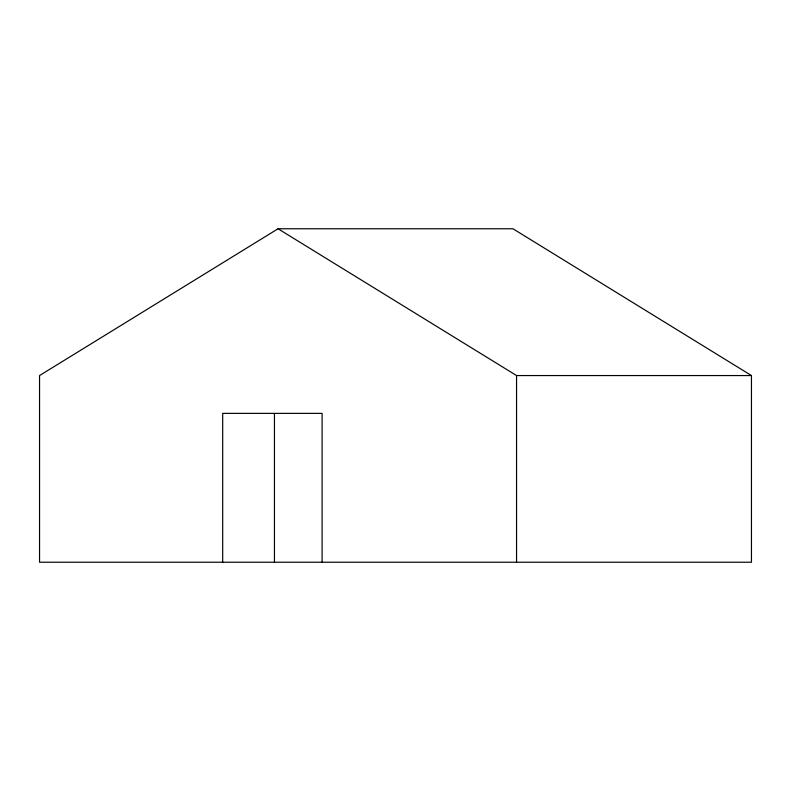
<?xml version="1.0" encoding="UTF-8"?>
<svg xmlns="http://www.w3.org/2000/svg" width="791" height="791" viewBox="0 0 791 791"><rect width="100%" height="100%" fill="white"/><g stroke="black" fill="none" stroke-linecap="round" stroke-linejoin="round"><path stroke-width="1.19" d="M278.046 228.767L39.55 375.557L39.55 562.233L751.45 562.233L751.45 375.557L512.954 228.767L278.046 228.767L516.553 375.557L751.45 375.557M516.553 375.557L516.553 562.233M322.105 562.233L322.105 413.377L222.686 413.377L222.686 562.233M274.447 413.624L274.447 562.233"/></g></svg>
